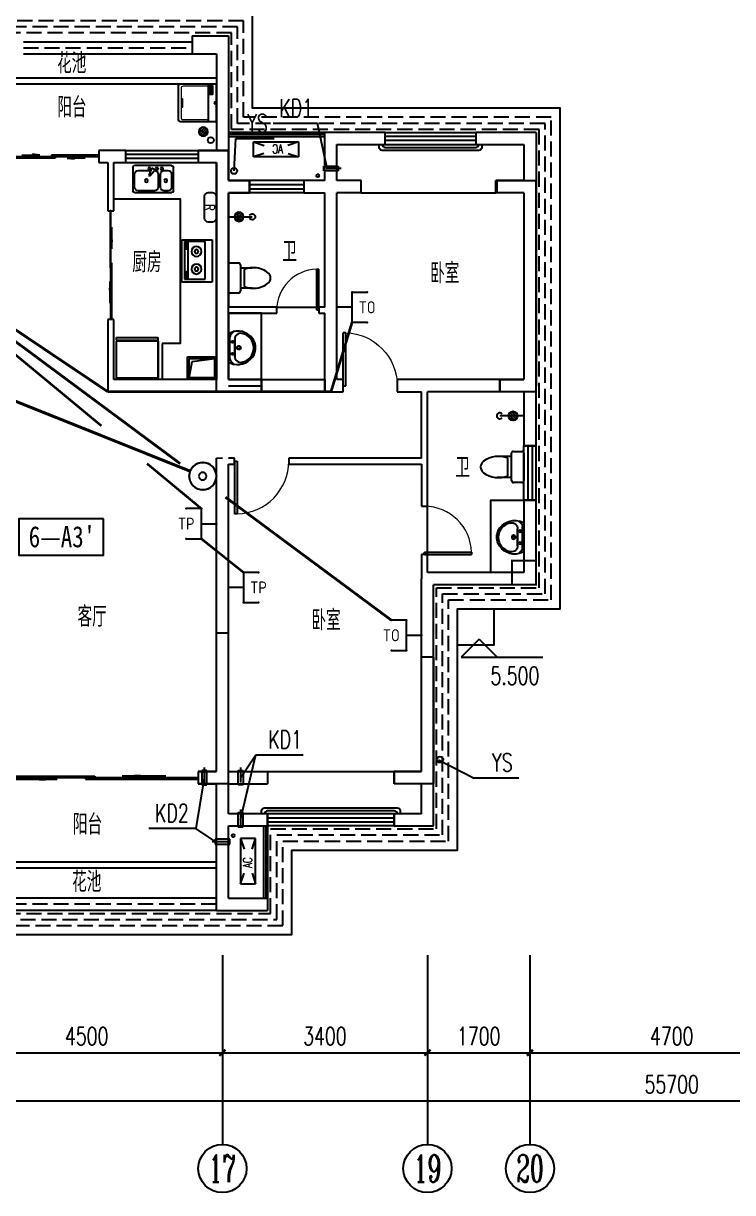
# Model space of a CAD drawing. Extents: x -993182 to -819982, y 169304 to 600104.
# Drawn here: x -875948 to -864189, y 327854 to 347242 of the extents above; entities that cross this region are included whole.
import ezdxf
from ezdxf.enums import TextEntityAlignment as Align

# ---------------------------------------------------------------- set-up
doc = ezdxf.new("R2010")
doc.units = 0
doc.header["$LTSCALE"] = 1000
doc.header["$MEASUREMENT"] = 0
doc.linetypes.add('DASH', pattern=[0.35, 0.25, -0.1])
for name, color, linetype in [('AXIS', 3, 'Continuous'), ('AXIS_TEXT', 7, 'Continuous'), ('DIM_ELEV', 3, 'Continuous'), ('DIM_LEAD', 3, 'Continuous'), ('EQUIP-安防', 3, 'Continuous'), ('EQUIP-通讯', 3, 'Continuous'), ('kan', 146, 'Continuous'), ('KTIAO', 124, 'Continuous'), ('PUB_TEXT', 7, 'Continuous'), ('VPIPE-污水', 2, 'Continuous'), ('WALL', 4, 'Continuous'), ('WINDOW', 2, 'Continuous'), ('WIRE-信号', 4, 'TG_S'), ('WIRE-网络', 6, 'TG_TD'), ('WIRE-通讯', 4, 'TG_TP'), ('冷凝水管', 6, 'Continuous'), ('家具', 187, 'Continuous'), ('屋面', 139, 'Continuous'), ('平面看线', 144, 'Continuous'), ('文字2', 7, 'Continuous'), ('栏杆', 169, 'Continuous'), ('空调、空调洞', 66, 'Continuous'), ('面层', 215, 'Continuous')]:
    doc.layers.add(name, color=color, linetype=linetype)
doc.layers.add('RENDERING', color=125, linetype='Continuous', lineweight=13)
doc.layers.add('洁、厨具', color=8, linetype='Continuous', lineweight=9)
doc.styles.add('-宋体', font='', dxfattribs={"width": 0.8})
doc.styles.add('_ROMANC', font='romanc__.ttf', dxfattribs={"width": 0.700005})
doc.styles.add('_SIMPLEX', font='SIMPLEX.shx', dxfattribs={"width": 0.75})
doc.styles.add('_TCH_AXIS', font='COMPLEX', dxfattribs={"bigfont": 'GBCBIG'})
doc.styles.add('_TCH_DIM', font='SIMPLEX', dxfattribs={"bigfont": 'GBCBIG'})
doc.styles.add('_TCH_DIM_T3', font='SIMPLEX', dxfattribs={"width": 0.705882, "bigfont": 'GBCBIG'})
doc.styles.add('_TEL_ATTDEF', font='GBENOR', dxfattribs={"width": 0.8, "height": 3, "bigfont": 'GBCBIG'})
doc.styles.add('_TEL_DIM', font='ICED', dxfattribs={"width": 0.8, "height": 3.5, "bigfont": 'BZHZ'})
doc.styles.add('COMPLEX', font='COMPLEX')
doc.styles.add('DIM_FONT', font='simplex_.ttf', dxfattribs={"width": 0.7, "bigfont": 'GBCBIG'})
doc.styles.get("Standard").update_dxf_attribs({"font": 'gbenor.shx', "bigfont": 'gbcbig.shx'})
doc.styles.add('TG_LINETYPE', font='ICED', dxfattribs={"width": 0.8, "height": 2, "bigfont": 'BZHZ'})
doc.styles.get('-宋体').set_extended_font_data('SimSun')
doc.linetypes.add('TG_S', pattern='A,1,-0.3,["S",TG_LINETYPE,S=0.1,R=0,X=-0.23,Y=-0.1],0', length=1.3)
doc.linetypes.add('TG_TD', pattern='A,1,-0.45,["TD",TG_LINETYPE,S=0.1,R=0,X=-0.38,Y=-0.1],0', length=1.45)
doc.linetypes.add('TG_TD+TV', pattern='A,1,-0.9,["TD+TV",TG_LINETYPE,S=0.1,R=0,X=-0.82,Y=-0.1],0', length=1.9)
doc.linetypes.add('TG_TP', pattern='A,1,-0.45,["TP",TG_LINETYPE,S=0.1,R=0,X=-0.38,Y=-0.1],0', length=1.45)
doc.linetypes.add('TG_WS', pattern='A,1,-0.45,["WS",TG_LINETYPE,S=0.1,R=0,X=-0.38,Y=-0.1],0', length=1.45)
doc.dimstyles.new('_TCH_ARCH&&100', dxfattribs={"dimtxt": 297.5, "dimasz": 100, "dimexe": 250, "dimexo": 300, "dimgap": 126.25, "dimtad": 1, "dimdec": 0, "dimzin": 0, "dimdsep": 46, "dimtxsty": '_TCH_DIM_T3', "dimblk": 'ARCHTICK', "dimcen": 0.09, "dimclrt": 7, "dimazin": 2, "dimtfac": 1, "dimtdec": 0, "dimtix": 1, "dimtmove": 2, "dimatfit": 3, "dimfxl": 0, "dimtolj": 1, "dimtzin": 0, "dimarcsym": 0})

# ---------------------------------------------------------------- blocks, each defined once
blk = doc.blocks.new('ASDGFSDFGGDF')
at = {"layer": '家具'}
for p, q in [((695, -609), (695, 0)), ((695, -609), (695, 0)), ((0, -670), (0, -629)), ((0, -629), (28, -629)), ((0, -670), (695, -670)), ((28, -629), (28, -609)), ((695, -609), (666, -609)), ((666, -609), (666, -629)), ((666, -629), (695, -629)), ((695, -629), (695, -670))]:
    blk.add_line(p, q, dxfattribs=at)
for points in [[(0, -609), (0, 0), (695, 0), (695, -609)], [(666, -609), (28, -609), (28, -629), (666, -629)]]:
    blk.add_lwpolyline(points, close=True, dxfattribs=at)
blk = doc.blocks.new('sdfdsfgf')
at = {"layer": '家具'}
for points in [[(1414289, 21341), (1413809, 21341), (1413809, 20961), (1414289, 20961), (1414289, 21341)], [(1414259, 20991), (1414211, 21259), (1413839, 21311)]]:
    blk.add_lwpolyline(points, dxfattribs=at)
blk.add_lwpolyline([(1414259, 21311), (1413839, 21311), (1413839, 20991), (1414259, 20991)], close=True, dxfattribs=at)
blk = doc.blocks.new('A$C685A49D5')
at = {"layer": '家具'}
for p, q in [((0, 31), (0, 419)), ((31, 450), (644, 450)), ((340, 402), (325, 393)), ((369, 391), (408, 287)), ((675, 419), (675, 31)), ((31, 307), (31, 92)), ((153, 368), (92, 368)), ((215, 92), (215, 307)), ((256, 307), (256, 92)), ((390, 277), (320, 363)), ((583, 368), (377, 368)), ((408, 287), (390, 277)), ((644, 92), (644, 307)), ((644, 0), (31, 0)), ((92, 31), (153, 31)), ((317, 31), (583, 31))]:
    blk.add_line(p, q, dxfattribs=at)
for centre, radius in [((194, 399), 20.5), ((276, 399), 20.5), ((399, 399), 20.5), ((128, 199), 25.6), ((450, 199), 25.6)]:
    blk.add_circle(centre, radius, dxfattribs=at)
for centre, radius, start, end in [((31, 419), 30.7, 90, 180), ((335, 376), 20.5, 120, 219.4623), ((350, 384), 20.5, 20.5377, 120), ((644, 419), 30.7, 0, 90), ((92, 307), 61.4, 90, 180), ((153, 307), 61.4, 0, 90), ((317, 307), 61.4, 90, 180), ((583, 307), 61.4, 0, 90), ((31, 31), 30.7, 180, 270), ((92, 92), 61.4, 180, 270), ((153, 92), 61.4, 270, 0), ((317, 92), 61.4, 180, 270), ((583, 92), 61.4, 270, 0), ((644, 31), 30.7, 270, 0)]:
    blk.add_arc(centre, radius, start, end, dxfattribs=at)
at = {"layer": '家具', "style": 'DIM_FONT', "width": 0.8, "flags": 9}
for tag in ['YSIZE', 'XSIZE']:
    blk.add_attdef(tag, (338, 450), '', height=0.5, rotation=270, dxfattribs=at)
blk = doc.blocks.new('$plan$00001601')
at = {"layer": '家具'}
for p, q in [((-350, 16), (350, 16)), ((-350, -484), (-350, 16)), ((350, 16), (350, -484)), ((-323, -98), (-323, -440)), ((299, -98), (-323, -98)), ((299, -440), (299, -98)), ((-323, -384), (299, -384)), ((350, -484), (-350, -484)), ((-323, -440), (299, -440)), ((-291, -407), (-291, -418)), ((-216, -416), (-280, -416)), ((-280, -416), (-280, -433)), ((-280, -433), (-216, -433)), ((-216, -433), (-216, -416)), ((-199, -408), (-199, -418)), ((182, -407), (182, -418)), ((193, -416), (193, -433)), ((257, -416), (193, -416)), ((193, -433), (257, -433)), ((257, -433), (257, -416)), ((274, -408), (274, -418))]:
    blk.add_line(p, q, dxfattribs=at)
for points in [[(-199, -408, 0.259034), (-201, -404, 0.076276), (-213, -399, 0.036515), (-226, -397, 0.026615), (-245, -396, 0.026615), (-264, -397, 0.036515), (-277, -399, 0.076276), (-289, -404, 0.259034), (-291, -408, 0.078462), (-291, -409, 0.056762)], [(-199, -418, 0.259034), (-201, -415, 0.076276), (-213, -410, 0.036515), (-226, -407, 0.026615), (-245, -406, 0.026615), (-264, -407, 0.036515), (-277, -410, 0.076276), (-289, -415, 0.259034), (-291, -418, 0.259034), (-289, -422, 0.056762), (-280, -426, 0.036515)], [(-216, -427, 0.008736), (-213, -427, 0.076276), (-201, -422, 0.259034), (-199, -418, 0.259034)], [(274, -408, 0.259034), (272, -404, 0.076276), (260, -399, 0.036515), (247, -397, 0.026615), (228, -396, 0.026615), (209, -397, 0.036515), (196, -399, 0.076276), (184, -404, 0.259034), (182, -408, 0.078462), (182, -409, 0.056762)], [(274, -418, 0.259034), (272, -415, 0.076276), (260, -410, 0.036515), (247, -407, 0.026615), (228, -406, 0.026615), (209, -407, 0.036515), (196, -410, 0.076276), (184, -415, 0.259034), (182, -418, 0.259034), (184, -422, 0.056762), (193, -426, 0.036515)], [(257, -427, 0.008736), (260, -427, 0.076276), (272, -422, 0.259034), (274, -418, 0.259034)]]:
    blk.add_lwpolyline(points, format="xyb", dxfattribs=at)
for centre, radius, start, end in [((-158, -243), 82.5, 0.964, 0), ((134, -243), 82.5, 180, 179.036), ((-158, -243), 31.6, 0.6532, 0), ((134, -243), 31.6, 180, 179.3468)]:
    blk.add_arc(centre, radius, start, end, dxfattribs=at)
blk = doc.blocks.new('A$C3451006C')
blk.add_lwpolyline([(-50, 330), (-50, -30, 0.414214), (10, -90), (90, -90, 0.414214), (150, -30), (150, 330, 0.414214), (90, 390), (10, 390, 0.414214)], format="xyb", close=True)
at = {"style": '_SIMPLEX', "width": 0.8}
blk.add_text('R', height=150, rotation=270, dxfattribs=at).set_placement((-32, 144), align=Align.CENTER)
blk = doc.blocks.new('$plan$00001623')
at = {"layer": '家具', "linetype": 'Continuous'}
blk.add_line((-341, -145), (342, -145), dxfattribs=at)
at = {"layer": '家具'}
blk.add_lwpolyline([(295, -706), (-295, -706, -0.414214), (-345, -656), (-345, 0), (345, 0), (345, -656, -0.414214)], format="xyb", close=True, dxfattribs=at)
at = {"layer": '家具', "lineweight": 13}
blk.add_lwpolyline([(307, -145), (307, -611, -0.414214), (267, -651), (-267, -651, -0.414214), (-307, -611), (-307, -145)], format="xyb", dxfattribs=at)
at = {"layer": '家具'}
for points in [[(323, -72), (152, -72), (152, -120), (323, -120)], [(163, -86), (177, -86), (177, -99), (163, -99)], [(189, -86), (202, -86), (202, -99), (189, -99)], [(213, -86), (227, -86), (227, -99), (213, -99)], [(239, -86), (253, -86), (253, -99), (239, -99)], [(281, -110), (309, -110), (309, -80), (281, -80)]]:
    blk.add_lwpolyline(points, close=True, dxfattribs=at)
blk.add_lwpolyline([(-71, -651), (-71, -623), (0, -623), (71, -623), (71, -651)], dxfattribs=at)
blk.add_circle((0, -25), 16, dxfattribs=at)
blk = doc.blocks.new('90304092557924')
at = {"layer": 'KTIAO'}
for p, q in [((-375, 125), (-198, 66)), ((-375, 125), (-375, -125)), ((375, 125), (-375, 125)), ((375, 125), (198, 66)), ((375, -125), (375, 125)), ((-203, -68), (-375, -125)), ((-375, -125), (375, -125)), ((200, -67), (375, -125))]:
    blk.add_line(p, q, dxfattribs=at)
at = {"layer": 'KTIAO', "style": '_ROMANC', "width": 0.7}
blk.add_text('AC', height=148.6, dxfattribs=at).set_placement((-113, -66))
at = {"layer": 'KTIAO', "style": 'DIM_FONT', "oblique": 0, "width": 0.6, "flags": 9}
for tag in ['XSIZE', 'YSIZE']:
    blk.add_attdef(tag, (-375, -125), '', height=0.5, dxfattribs=at)
blk = doc.blocks.new('M_E6')
for p, q in [((-240, 0), (-270, -79)), ((240, 0), (-240, 0)), ((-237, 0), (239, 0)), ((240, 0), (270, -79)), ((-213, -36), (-271, -91)), ((-179, -23), (181, -23)), ((141, -105), (-141, -105)), ((-141, -105), (141, -105)), ((217, -37), (274, -95))]:
    blk.add_line(p, q)
for centre, radius in [((-99, -65), 16.3), ((2, -172), 31.6), ((2, -172), 23), ((101, -65), 16.3)]:
    blk.add_circle(centre, radius)
for centre, radius, start, end in [((28, -152), 307, 166.1751, 244.7296), ((-141, -205), 100, 90, 190.5602), ((-179, -73), 50, 90, 133.181), ((-28, -152), 307, 297.0639, 13.8249), ((141, -205), 100, 349.4398, 90), ((181, -73), 50, 44.5607, 90), ((0, -179), 243, 190.5602, 349.4398), ((0, -201), 250, 245.8071, 296.4628), ((28, -152), 307, 266.589, 266.5936)]:
    blk.add_arc(centre, radius, start, end)
at = {"width": 0.8, "flags": 9}
for tag in ['XSIZE', 'YSIZE']:
    blk.add_attdef(tag, (0, 0), '', height=0.5, dxfattribs=at)
blk = doc.blocks.new('1')
for p, q in [((-550, -239), (-550, 201)), ((-520, 231), (-380, 231)), ((-350, 201), (-350, 151)), ((-350, 151), (-350, -189)), ((-350, 151), (-154, 151)), ((-289, 121), (-289, -159)), ((-154, -189), (-350, -189)), ((-350, -189), (-350, -239)), ((-380, -269), (-520, -269))]:
    blk.add_line(p, q)
for centre, radius, start, end in [((-520, 201), 30, 90, 180), ((-380, 201), 30, 360, 90), ((-137, -247), 398, 92.544, 112.5495), ((-137, -247), 398, 53.3619, 92.544), ((40, -19), 110, 303.4509, 56.5491), ((-137, 208), 398, 247.4505, 267.456), ((-137, 208), 398, 267.456, 306.6381), ((-520, -239), 30, 180, 270), ((-380, -239), 30, 270, 360)]:
    blk.add_arc(centre, radius, start, end)
blk = doc.blocks.new('A$C6A1B0631')
at = {"layer": '家具'}
for p, q in [((0, 527), (0, 667)), ((30, 697), (470, 697)), ((500, 667), (500, 527)), ((470, 497), (30, 497)), ((80, 497), (80, 267)), ((390, 437), (110, 437)), ((420, 497), (420, 267))]:
    blk.add_line(p, q, dxfattribs=at)
for centre, radius, start, end in [((30, 667), 30, 90, 180), ((470, 667), 30, 0, 90), ((30, 527), 30, 180, 270), ((477, 284), 398, 157.4505, 216.6381), ((23, 284), 398, 323.3619, 22.5495), ((470, 527), 30, 270, 0), ((250, 108), 110, 213.4509, 326.5491)]:
    blk.add_arc(centre, radius, start, end, dxfattribs=at)
blk = doc.blocks.new('$lvtry$00000168')
at = {"color": 0}
blk.add_line((0, 0), (0, -395), dxfattribs=at)
blk.add_arc((0, -395), 50, 121.0332, 58.9668, dxfattribs=at)
for p in [(0, 0), (0, -223)]:
    blk.add_point(p, dxfattribs=at)
blk = doc.blocks.new('$lvtry$00000171')
for p, q in [((-74, 11), (-11, 74)), ((-70, -27), (27, 70)), ((-53, -53), (53, 53)), ((-27, -70), (70, 27)), ((11, -74), (74, -11))]:
    blk.add_line(p, q)
blk.add_circle((0, 0), 75)
blk.add_point((0, 0))
blk = doc.blocks.new('A$C6BE329BC')
at = {"layer": '家具'}
blk.add_blockref('$lvtry$00000168', (75, 445), dxfattribs=at)
at = {"layer": '家具', "rotation": 180}
blk.add_blockref('$lvtry$00000171', (75, 271), dxfattribs=at)
blk = doc.blocks.new('TRHH')
at = {"color": 6}
for centre in [(-249202, -461390), (-233616, -461390), (-252617, -471151), (-230201, -471151), (-244307, -473179), (-238511, -473179)]:
    blk.add_circle(centre, 50, dxfattribs=at)
blk = doc.blocks.new('q3')
at = {"color": 3, "const_width": 35}
for points in [[(-503336, -443288), (-502836, -443288)], [(-503336, -443488), (-503336, -443288)], [(-502836, -443788), (-502836, -443288)], [(-503336, -443488), (-503036, -443488)], [(-503036, -443988), (-503036, -443488)], [(-502836, -443788), (-502486, -443788)], [(-502486, -443788), (-502486, -443988)], [(-498386, -443788), (-497736, -443788)], [(-498386, -443988), (-498386, -443788)], [(-497736, -447288), (-497736, -443788)], [(-503036, -447288), (-503036, -443988)], [(-502836, -447088), (-502836, -443988)], [(-502836, -443988), (-502486, -443988)], [(-498386, -443988), (-497936, -443988)], [(-497936, -447088), (-497936, -443988)], [(-502836, -447088), (-502286, -447088)], [(-502286, -447088), (-502286, -447288)], [(-498336, -447088), (-497936, -447088)], [(-498336, -447288), (-498336, -447088)], [(-503036, -447288), (-502286, -447288)], [(-498336, -447288), (-497736, -447288)], [(-503036, -453588), (-503036, -451288)], [(-503036, -451288), (-502836, -451288)], [(-502836, -453788), (-502836, -451288)], [(-499636, -453588), (-499636, -451688)], [(-499636, -451688), (-499436, -451688)], [(-499436, -453788), (-499436, -451688)], [(-503336, -453588), (-503036, -453588)], [(-503336, -453788), (-503336, -453588)], [(-500086, -453588), (-499636, -453588)], [(-500086, -453788), (-500086, -453588)], [(-503336, -453788), (-502836, -453788)], [(-500086, -453788), (-499436, -453788)]]:
    blk.add_lwpolyline(points, dxfattribs=at)
blk.add_lwpolyline([(-497736, -450488), (-497736, -450088), (-498136, -450088), (-498136, -450488)], close=True, dxfattribs=at)
blk = doc.blocks.new('A$C06D6341B')
at = {"layer": '空调、空调洞', "linetype": 'DASH'}
for p, q in [((80, 290), (0, 290)), ((0, 290), (0, 50)), ((40, 0), (40, 340)), ((80, 50), (80, 290)), ((0, 50), (80, 50))]:
    blk.add_line(p, q, dxfattribs=at)
blk = doc.blocks.new('kt')
at = {"layer": 'DIM_LEAD'}
for p, q in [((-423467, -787455), (-424204, -787455)), ((-423307, -788204), (-423467, -787455)), ((-423307, -788204), (-423467, -787455)), ((-423307, -788204), (-423467, -787455)), ((-423307, -788204), (-423467, -787455)), ((-423307, -788204), (-423467, -787455)), ((-424744, -799004), (-424488, -797925)), ((-424744, -799004), (-424488, -797925)), ((-424744, -799004), (-424488, -797925)), ((-424744, -799004), (-424488, -797925)), ((-424744, -799004), (-424488, -797925)), ((-424742, -798304), (-424488, -797925)), ((-424488, -797925), (-423707, -797925)), ((-425344, -798304), (-425483, -799145)), ((-425344, -798304), (-425483, -799145)), ((-425344, -798304), (-425483, -799145)), ((-425344, -798304), (-425483, -799145)), ((-425344, -798304), (-425483, -799145)), ((-425483, -799145), (-426264, -799145)), ((-425162, -799364), (-425483, -799145))]:
    blk.add_line(p, q, dxfattribs=at)
at = {"layer": 'VPIPE-污水'}
blk.add_circle((-425236, -787733, -76424), 50, dxfattribs=at)
at = {"layer": '冷凝水管'}
for centre in [(-423460, -788323, -76424), (-424866, -799264, -76424)]:
    blk.add_circle(centre, 25, dxfattribs=at)
at = {"layer": '家具', "yscale": -1, "rotation": 89.9999999999961}
blk.add_blockref('$lvtry$00000171', (-425360, -787592, -76424), dxfattribs=at)
at = {"layer": '空调、空调洞', "xscale": -1}
for p, rotation in [((-423074, -788164, -76424), 90), ((-424782, -798134, -76424), 180), ((-424784, -798834, -76424), 180)]:
    blk.add_blockref('A$C06D6341B', p, dxfattribs=dict(at, rotation=rotation))
at = {"layer": '空调、空调洞'}
for p, rotation in [((-425304, -798134, -76424), 180), ((-425212, -799324, -76424), 270)]:
    blk.add_blockref('A$C06D6341B', p, dxfattribs=dict(at, rotation=rotation))
at = {"layer": 'DIM_LEAD', "color": 7, "style": '_TCH_DIM', "width": 0.705882}
for s, p in [('KD1', (-424099, -787350)), ('KD1', (-424282, -797820)), ('KD2', (-426159, -799040))]:
    blk.add_text(s, height=297.5, dxfattribs=at).set_placement(p)
blk = doc.blocks.new('trh')
at = {"layer": 'DIM_LEAD'}
for p, q in [((-233616, -461390), (-233585, -460851)), ((-233585, -460851), (-232953, -460851)), ((-230225, -471153), (-229648, -471451)), ((-229648, -471451), (-228893, -471451))]:
    blk.add_line(p, q, dxfattribs=at)
at = {"layer": 'DIM_LEAD', "color": 7, "style": '_TCH_DIM', "width": 0.705882}
for p in [(-233398, -460746), (-229338, -471346)]:
    blk.add_text('YS', height=297.5, dxfattribs=at).set_placement(p)
blk = doc.blocks.new('$DorLib2D$00000131')
at = {"color": 0, "linetype": 'Continuous'}
for p, q in [((0.15, 0.125), (0.2319, 0.1973)), ((0.2319, 0.1973), (0.2319, 0.125)), ((-0.5, 0.125), (-0.5, 0)), ((0.0192, 0.125), (-0.5, 0.125)), ((0.0192, 0), (0.0192, 0.125)), ((0.35, 0.125), (0.15, 0.125)), ((-0.5, 0), (0.0192, 0)), ((-0.024, 0), (0.5, 0)), ((-0.024, -0.125), (-0.024, 0)), ((0.5, 0), (0.5, -0.125)), ((-0.35, -0.125), (-0.15, -0.125)), ((-0.2319, -0.1973), (-0.2319, -0.125)), ((-0.15, -0.125), (-0.2319, -0.1973)), ((0.5, -0.125), (-0.024, -0.125))]:
    blk.add_line(p, q, dxfattribs=at)
blk = doc.blocks.new('$DorLib2D$00000001')
for p, q in [((0.45, 0.975), (0.5, 0.975)), ((0.45, 0), (0.45, 0.975)), ((0.5, 0), (0.5, 0.975)), ((0.5, 0), (0.45, 0))]:
    blk.add_line(p, q)
at = {"lineweight": 13}
blk.add_arc((0.475, 0), 0.975, 91.4693, 180, dxfattribs=at)
blk = doc.blocks.new('$WINLIB2D$00000001')
at = {"color": 0}
for points in [[(-0.5, 0.5), (-0.5, -0.5)], [(-0.5, 0.5), (0.5, 0.5)], [(0.5, -0.5), (0.5, 0.5)], [(0.5, 0.1667), (-0.5, 0.1667)], [(0.5, -0.1667), (-0.5, -0.1667)], [(-0.5, -0.5), (0.5, -0.5)]]:
    blk.add_lwpolyline(points, dxfattribs=at)
blk = doc.blocks.new('_AXISO')
blk.add_circle((0, 0), 0.5)
at = {"layer": 'AXIS_TEXT', "style": 'COMPLEX', "width": 1.041667}
blk.add_attdef('A', text='', height=0.56, dxfattribs=at).set_placement((-0.25, -0.28), (0.25, -0.28), align=Align.FIT)
blk = doc.blocks.new('_ArchTick')
at = {"color": 0, "linetype": 'ByBlock', "const_width": 0.4}
blk.add_lwpolyline([(-0.5, -0.5), (0.5, 0.5)], dxfattribs=at)
blk = doc.blocks.new('*D408')
at = {"layer": 'AXIS', "color": 0, "lineweight": -2}
for p, q in [((-254209, -412527), (-254209, -415195)), ((-198509, -412527), (-198509, -415195)), ((-254209, -414945), (-198509, -414945))]:
    blk.add_line(p, q, dxfattribs=at)
at = {"layer": 'Defpoints', "color": 0}
for p in [(-254209, -412227), (-198509, -412227), (-198509, -414945)]:
    blk.add_point(p, dxfattribs=at)
at = {"layer": 'AXIS', "color": 0, "lineweight": -2, "xscale": 100, "yscale": 100, "zscale": 100, "rotation": 180}
blk.add_blockref('_ArchTick', (-254209, -414945), dxfattribs=at)
at = {"layer": 'AXIS', "color": 0, "lineweight": -2, "xscale": 100, "yscale": 100, "zscale": 100}
blk.add_blockref('_ArchTick', (-198509, -414945), dxfattribs=at)
at = {"layer": 'AXIS', "color": 7, "insert": (-226359, -414670), "char_height": 297.5, "attachment_point": 5, "style": '_TCH_DIM_T3'}
blk.add_mtext('\\A1;55700', dxfattribs=at)
blk = doc.blocks.new('*D415')
at = {"layer": 'AXIS', "color": 0, "lineweight": -2}
for p, q in [((-238309, -412527), (-238309, -414395)), ((-233809, -412527), (-233809, -414395)), ((-238309, -414145), (-233809, -414145))]:
    blk.add_line(p, q, dxfattribs=at)
at = {"layer": 'Defpoints', "color": 0}
for p in [(-238309, -412227), (-233809, -412227), (-233809, -414145)]:
    blk.add_point(p, dxfattribs=at)
at = {"layer": 'AXIS', "color": 0, "lineweight": -2, "xscale": 100, "yscale": 100, "zscale": 100, "rotation": 180}
blk.add_blockref('_ArchTick', (-238309, -414145), dxfattribs=at)
at = {"layer": 'AXIS', "color": 0, "lineweight": -2, "xscale": 100, "yscale": 100, "zscale": 100}
blk.add_blockref('_ArchTick', (-233809, -414145), dxfattribs=at)
at = {"layer": 'AXIS', "color": 7, "insert": (-236059, -413870), "char_height": 297.5, "attachment_point": 5, "style": '_TCH_DIM_T3'}
blk.add_mtext('\\A1;4500', dxfattribs=at)
blk = doc.blocks.new('*D416')
at = {"layer": 'AXIS', "color": 0, "lineweight": -2}
for p, q in [((-233809, -412527), (-233809, -414395)), ((-230409, -412527), (-230409, -414395)), ((-233809, -414145), (-230409, -414145))]:
    blk.add_line(p, q, dxfattribs=at)
at = {"layer": 'Defpoints', "color": 0}
for p in [(-233809, -412227), (-230409, -412227), (-230409, -414145)]:
    blk.add_point(p, dxfattribs=at)
at = {"layer": 'AXIS', "color": 0, "lineweight": -2, "xscale": 100, "yscale": 100, "zscale": 100, "rotation": 180}
blk.add_blockref('_ArchTick', (-233809, -414145), dxfattribs=at)
at = {"layer": 'AXIS', "color": 0, "lineweight": -2, "xscale": 100, "yscale": 100, "zscale": 100}
blk.add_blockref('_ArchTick', (-230409, -414145), dxfattribs=at)
at = {"layer": 'AXIS', "color": 7, "insert": (-232109, -413870), "char_height": 297.5, "attachment_point": 5, "style": '_TCH_DIM_T3'}
blk.add_mtext('\\A1;3400', dxfattribs=at)
blk = doc.blocks.new('*D417')
at = {"layer": 'AXIS', "color": 0, "lineweight": -2}
for p, q in [((-230409, -412527), (-230409, -414395)), ((-228709, -412527), (-228709, -414395)), ((-230409, -414145), (-228709, -414145))]:
    blk.add_line(p, q, dxfattribs=at)
at = {"layer": 'Defpoints', "color": 0}
for p in [(-230409, -412227), (-228709, -412227), (-228709, -414145)]:
    blk.add_point(p, dxfattribs=at)
at = {"layer": 'AXIS', "color": 0, "lineweight": -2, "xscale": 100, "yscale": 100, "zscale": 100, "rotation": 180}
blk.add_blockref('_ArchTick', (-230409, -414145), dxfattribs=at)
at = {"layer": 'AXIS', "color": 0, "lineweight": -2, "xscale": 100, "yscale": 100, "zscale": 100}
blk.add_blockref('_ArchTick', (-228709, -414145), dxfattribs=at)
at = {"layer": 'AXIS', "color": 7, "insert": (-229559, -413870), "char_height": 297.5, "attachment_point": 5, "style": '_TCH_DIM_T3'}
blk.add_mtext('\\A1;1700', dxfattribs=at)
blk = doc.blocks.new('*D418')
at = {"layer": 'AXIS', "color": 0, "lineweight": -2}
for p, q in [((-228709, -412527), (-228709, -414395)), ((-224009, -412527), (-224009, -414395)), ((-228709, -414145), (-224009, -414145))]:
    blk.add_line(p, q, dxfattribs=at)
at = {"layer": 'Defpoints', "color": 0}
for p in [(-228709, -412227), (-224009, -412227), (-224009, -414145)]:
    blk.add_point(p, dxfattribs=at)
at = {"layer": 'AXIS', "color": 0, "lineweight": -2, "xscale": 100, "yscale": 100, "zscale": 100, "rotation": 180}
blk.add_blockref('_ArchTick', (-228709, -414145), dxfattribs=at)
at = {"layer": 'AXIS', "color": 0, "lineweight": -2, "xscale": 100, "yscale": 100, "zscale": 100}
blk.add_blockref('_ArchTick', (-224009, -414145), dxfattribs=at)
at = {"layer": 'AXIS', "color": 7, "insert": (-226359, -413870), "char_height": 297.5, "attachment_point": 5, "style": '_TCH_DIM_T3'}
blk.add_mtext('\\A1;4700', dxfattribs=at)
blk = doc.blocks.new('$equip$00001847')
for p, q in [((-0.5, 0.499), (-0.5, 0.999)), ((0.5, 0.999), (0.5, 0.499)), ((0.5, 0.499), (-0.5, 0.499)), ((0, 0.5), (0, 0))]:
    blk.add_line(p, q)
for p in [(-0.5, 0.999), (0.5, 0.999), (-0.5, 0.499), (0.5, 0.499), (0, 0)]:
    blk.add_point(p)
at = {"color": 7, "style": '_TEL_DIM'}
blk.add_attdef('$TEXT$', text='', height=0.4, dxfattribs=at).set_placement((0, 0.999), align=Align.MIDDLE_CENTER)
at = {"color": 7, "style": '_TEL_DIM', "flags": 1}
blk.add_attdef('A', text='', height=0.00002, dxfattribs=at).set_placement((0, 0), align=Align.MIDDLE_CENTER)
blk = doc.blocks.new('$equip$00002479')
at = {"const_width": 0.04}
blk.add_lwpolyline([(-0.3, 0, 1), (0.3, 0, 1), (-0.3, 0, 0.942883)], format="xyb", dxfattribs=at)
for radius in [0.3, 0.0841]:
    blk.add_circle((0, 0), radius)
for p in [(0, 0.3), (-0.3, 0), (0.3, 0), (0, -0.3)]:
    blk.add_point(p)
at = {"color": 7, "style": '_TEL_DIM', "flags": 1}
blk.add_attdef('A', text='', height=0.00002, dxfattribs=at).set_placement((0, 0), align=Align.MIDDLE_CENTER)
blk = doc.blocks.new('5#、7#楼参照')
at = {"layer": 'AXIS'}
for p, q in [((-233808.8, -414222.9), (-233808.8, -415665)), ((-230408.8, -414222.9), (-230408.8, -415665)), ((-228708.8, -414222.9), (-228708.8, -415665))]:
    blk.add_line(p, q, dxfattribs=at)
at = {"layer": 'DIM_ELEV'}
for p, q in [((-229552, -407287.6), (-229852, -407587.6)), ((-229552, -407287.6), (-229252, -407587.6)), ((-229852, -407587.6), (-228494, -407587.6))]:
    blk.add_line(p, q, dxfattribs=at)
at = {"layer": 'kan'}
for p, q in [((-237108.8, -397384.6), (-234308.8, -397384.6)), ((-237108.8, -397584.6), (-234308.8, -397584.6)), ((-233058.8, -410384.6), (-233058.8, -411584.6))]:
    blk.add_line(p, q, dxfattribs=at)
at = {"layer": 'kan', "linetype": 'DASH'}
blk.add_line((-237108.8, -397484.6), (-234308.8, -397484.6), dxfattribs=at)
at = {"layer": 'kan', "color": 124}
for p, q in [((-233908.8, -397984.6), (-237508.8, -397984.6)), ((-233908.8, -398084.6), (-237508.8, -398084.6))]:
    blk.add_line(p, q, dxfattribs=at)
at = {"layer": 'kan'}
for points in [[(-232108.8, -398884.6), (-233708.8, -398884.6)], [(-233908.8, -411584.6), (-238208.8, -411584.6)], [(-233908.8, -411784.6), (-238208.8, -411784.6)]]:
    blk.add_lwpolyline(points, dxfattribs=at)
at = {"layer": 'kan', "color": 124, "elevation": 0}
for points in [[(-233908.8, -410984.6), (-238208.8, -410984.6), (-238208.8, -410984.6)], [(-233908.8, -411084.6), (-238208.8, -411084.6)]]:
    blk.add_lwpolyline(points, dxfattribs=at)
at = {"layer": 'kan', "linetype": 'DASH'}
blk.add_lwpolyline([(-233908.8, -411684.6), (-238208.8, -411684.6)], dxfattribs=at)
at = {"layer": 'WALL'}
for p, q in [((-234308.8, -397284.6), (-233708.8, -397284.6)), ((-234308.8, -397284.6), (-234308.8, -397584.6)), ((-233708.8, -397284.6), (-233708.8, -399284.6)), ((-234308.8, -397584.6), (-233908.8, -397584.6)), ((-233908.8, -397584.6), (-233908.8, -399184.6)), ((-231108.8, -398884.6), (-232108.8, -398884.6)), ((-232108.8, -399684.6), (-232108.8, -398884.6)), ((-231108.8, -399084.6), (-231108.8, -398884.6)), ((-228608.8, -398884.6), (-229608.8, -398884.6)), ((-229608.8, -398884.6), (-229608.8, -399084.6)), ((-228608.8, -398884.6), (-228608.8, -399784.6)), ((-235608.8, -399184.6), (-235858.8, -399184.6)), ((-235858.8, -399184.6), (-235858.8, -399384.6)), ((-235408.8, -399184.6), (-235608.8, -399184.6)), ((-235408.8, -399384.6), (-235408.8, -399184.6)), ((-233908.8, -399184.6), (-234208.8, -399184.6)), ((-234208.8, -399184.6), (-234208.8, -399384.6)), ((-231908.8, -399084.6), (-231108.8, -399084.6)), ((-231908.8, -399684.6), (-231908.8, -399084.6)), ((-229608.8, -399084.6), (-228808.8, -399084.6)), ((-228808.8, -399084.6), (-228808.8, -399684.6)), ((-235858.8, -399384.6), (-235708.8, -399384.6)), ((-235708.8, -399384.6), (-235708.8, -400184.6)), ((-235608.8, -400184.6), (-235608.8, -399384.6)), ((-235608.8, -399384.6), (-235408.8, -399384.6)), ((-234208.8, -399384.6), (-233908.8, -399384.6)), ((-233908.8, -399384.6), (-233908.8, -399784.6)), ((-233708.8, -399284.6), (-233708.8, -399684.6)), ((-233358.8, -399684.6), (-233708.8, -399684.6)), ((-233358.8, -399884.6), (-233358.8, -399684.6)), ((-232108.8, -399684.6), (-232458.8, -399684.6)), ((-232458.8, -399684.6), (-232458.8, -399884.6)), ((-231507.8, -399684.6), (-231908.8, -399684.6)), ((-231507.8, -399884.6), (-231507.8, -399684.6)), ((-228808.8, -399684.6), (-229277.8, -399684.6)), ((-229277.8, -399884.6), (-229277.8, -399684.6)), ((-233908.8, -399784.6), (-233908.8, -401784.6)), ((-233708.8, -399884.6), (-233358.8, -399884.6)), ((-233708.8, -399884.6), (-233708.8, -401784.6)), ((-232458.8, -399884.6), (-232108.8, -399884.6)), ((-232108.8, -401784.6), (-232108.8, -399884.6)), ((-231507.8, -399884.6), (-231908.8, -399884.6)), ((-231908.8, -401784.6), (-231908.8, -399884.6)), ((-228808.8, -399884.6), (-229277.8, -399884.6)), ((-228808.8, -399884.6), (-228808.8, -402984.6)), ((-228608.8, -399784.6), (-228608.8, -403084.6)), ((-235708.8, -400184.6), (-235608.8, -400184.6)), ((-233908.8, -401784.6), (-233908.8, -402984.6)), ((-232908.8, -401784.6), (-233708.8, -401784.6)), ((-233708.8, -401884.6), (-232908.8, -401884.6)), ((-233708.8, -401884.6), (-233708.8, -402984.6)), ((-232908.8, -401884.6), (-232908.8, -401784.6)), ((-232108.8, -401784.6), (-232208.8, -401784.6)), ((-232208.8, -401784.6), (-232208.8, -401884.6)), ((-232208.8, -401884.6), (-232108.8, -401884.6)), ((-232108.8, -402984.6), (-232108.8, -401884.6)), ((-231908.8, -402984.6), (-231908.8, -401784.6)), ((-235608.8, -401984.6), (-235708.8, -401984.6)), ((-235708.8, -401984.6), (-235708.8, -403184.6)), ((-235608.8, -402984.6), (-235608.8, -401984.6)), ((-233908.8, -402984.6), (-235608.8, -402984.6)), ((-233158.8, -402984.6), (-233708.8, -402984.6)), ((-233158.8, -403184.6), (-233158.8, -402984.6)), ((-232108.8, -402984.6), (-232108.8, -403184.6)), ((-231808.8, -402984.6), (-231908.8, -402984.6)), ((-231808.8, -403184.6), (-231808.8, -402984.6)), ((-230408.8, -402984.6), (-230908.8, -402984.6)), ((-230908.8, -402984.6), (-230908.8, -403184.6)), ((-228808.8, -402984.6), (-230408.8, -402984.6)), ((-233808.8, -403184.6), (-235708.8, -403184.6)), ((-233808.8, -403184.6), (-233158.8, -403184.6)), ((-232108.8, -403184.6), (-232008.8, -403184.6)), ((-232008.8, -403184.6), (-231808.8, -403184.6)), ((-230908.8, -403184.6), (-230508.8, -403184.6)), ((-230508.8, -404284.6), (-230508.8, -403184.6)), ((-230408.8, -404384.6), (-230408.8, -403184.6)), ((-228808.8, -403184.6), (-230408.8, -403184.6)), ((-228808.8, -403184.6), (-228808.8, -404084.6)), ((-228608.8, -404084.6), (-228608.8, -403084.6)), ((-228808.8, -404084.6), (-228608.8, -404084.6)), ((-233908.8, -404284.6), (-233808.7, -404281.8)), ((-233908.8, -404384.6), (-233908.8, -404284.6)), ((-233908.8, -409484.6), (-233908.8, -404384.6)), ((-233806, -404281.9), (-233808.7, -404281.8)), ((-233608.8, -404284.6), (-233708.8, -404284.6)), ((-233708.8, -409484.6), (-233708.8, -404384.6)), ((-233708.8, -404384.6), (-233608.8, -404384.6)), ((-233608.8, -404384.6), (-233608.8, -404284.6)), ((-230508.8, -404284.6), (-232708.8, -404284.6)), ((-232708.8, -404284.6), (-232708.8, -404384.6)), ((-232708.8, -404384.6), (-230508.8, -404384.6)), ((-230508.8, -404384.6), (-230508.8, -405084.6)), ((-230408.8, -405084.6), (-230408.8, -404384.6)), ((-228608.8, -404984.6), (-228808.8, -404984.6)), ((-228808.8, -404984.6), (-228808.8, -406184.6)), ((-228608.8, -406384.6), (-228608.8, -404984.6)), ((-230508.8, -405084.6), (-230408.8, -405084.6)), ((-230408.8, -405884.6), (-230508.8, -405884.6)), ((-230508.8, -405884.6), (-230508.8, -406284.6)), ((-230408.8, -406184.6), (-230408.8, -405884.6)), ((-230508.8, -409484.6), (-230508.8, -406284.6)), ((-228808.8, -406184.6), (-230408.8, -406184.6)), ((-228608.8, -406384.6), (-230308.8, -406384.6)), ((-230308.8, -409584.6), (-230308.8, -406384.6)), ((-233908.8, -409484.6), (-234208.8, -409484.6)), ((-234208.8, -409484.6), (-234208.8, -409684.6)), ((-233708.8, -409484.6), (-233058.8, -409484.6)), ((-233058.8, -409484.6), (-233058.8, -409684.6)), ((-230508.8, -409484.6), (-230958.8, -409484.6)), ((-230958.8, -409684.6), (-230958.8, -409484.6)), ((-230308.8, -410384.6), (-230308.8, -409584.6)), ((-234208.8, -409684.6), (-233908.8, -409684.6)), ((-233908.8, -410284.6), (-233908.8, -409684.6)), ((-233708.8, -410184.6), (-233708.8, -409684.6)), ((-233708.8, -409684.6), (-233058.8, -409684.6)), ((-230508.8, -409684.6), (-230958.8, -409684.6)), ((-230508.8, -410184.6), (-230508.8, -409684.6)), ((-233058.8, -410184.6), (-233708.8, -410184.6)), ((-233058.8, -410384.6), (-233058.8, -410184.6)), ((-230508.8, -410184.6), (-230958.8, -410184.6)), ((-230958.8, -410184.6), (-230958.8, -410384.6)), ((-233908.8, -411784.6), (-233908.8, -410284.6)), ((-233708.8, -410384.6), (-233058.8, -410384.6)), ((-233708.8, -411584.6), (-233708.8, -410384.6)), ((-230958.8, -410384.6), (-230308.8, -410384.6)), ((-233708.8, -411584.6), (-233058.8, -411584.6)), ((-233058.8, -411584.6), (-233058.8, -411784.6)), ((-233908.8, -411784.6), (-233058.8, -411784.6))]:
    blk.add_line(p, q, dxfattribs=at)
at = {"layer": 'WINDOW'}
for p, q in [((-231507.8, -399884.6), (-229277.8, -399884.6)), ((-232908.8, -401784.6), (-232208.8, -401784.6)), ((-233158.8, -402984.6), (-232108.8, -402984.6)), ((-230408.8, -405884.6, 0), (-230408.8, -405084.6, 0)), ((-233058.8, -409484.6), (-230958.8, -409484.6))]:
    blk.add_line(p, q, dxfattribs=at)
at = {"layer": 'WINDOW', "linetype": 'DASH'}
for p, q in [((-233158.8, -402984.6), (-233158.8, -403184.6)), ((-232108.8, -403184.6), (-232108.8, -402984.6))]:
    blk.add_line(p, q, dxfattribs=at)
at = {"layer": '家具'}
blk.add_line((-234808.8, -402384.6, 0), (-234808.8, -402984.6, 0), dxfattribs=at)
at = {"layer": '家具', "elevation": 0}
for points in [[(-235608.8, -399984.6), (-235608.8, -399984.6), (-234508.8, -399984.6), (-234508.8, -399984.6), (-234508.8, -402384.6), (-234508.8, -402384.6), (-234508.8, -402384.6), (-234808.8, -402384.6)], [(-233708.8, -403084.6), (-233158.8, -403084.6), (-233158.8, -402184.6), (-233158.8, -401884.6), (-233708.8, -401884.6)]]:
    blk.add_lwpolyline(points, dxfattribs=at)
at = {"layer": '家具'}
blk.add_lwpolyline([(-228808.8, -406184.6), (-229358.8, -406184.6), (-229358.8, -405284.6), (-229358.8, -404984.6), (-228808.8, -404984.6)], dxfattribs=at)
at = {"layer": '屋面', "color": 190}
blk.add_lwpolyline([(-245708.8, -395184.6), (-245708.8, -396884.6), (-249508.8, -396884.6), (-249508.8, -398484.6), (-254608.8, -398484.6), (-254608.8, -406784.6), (-252908.8, -406784.6), (-252908.8, -410784.6), (-250158.8, -410784.6), (-250158.8, -412184.6), (-243308.8, -412184.6), (-243308.8, -410084.6), (-239508.8, -410084.6), (-239508.8, -412184.6), (-232658.8, -412184.6), (-232658.8, -410784.6), (-229908.8, -410784.6), (-229908.8, -406784.6), (-228208.8, -406784.6), (-228208.8, -398484.6), (-233308.8, -398484.6), (-233308.8, -396884.6), (-237108.8, -396884.6), (-237108.8, -395184.6)], close=True, dxfattribs=at)
at = {"layer": '屋面', "color": 190, "linetype": 'DASH'}
for points in [[(-245558.8, -395334.6), (-245558.8, -397034.6), (-249358.8, -397034.6), (-249358.8, -398634.6), (-254458.8, -398634.6), (-254458.8, -406634.6), (-252758.8, -406634.6), (-252758.8, -410634.6), (-250008.8, -410634.6), (-250008.8, -412034.6), (-243458.8, -412034.6), (-243458.8, -409934.6), (-239358.8, -409934.6), (-239358.8, -412034.6), (-232808.8, -412034.6), (-232808.8, -410634.6), (-230058.8, -410634.6), (-230058.8, -406634.6), (-228358.8, -406634.6), (-228358.8, -398634.6), (-233458.8, -398634.6), (-233458.8, -397034.6), (-237258.8, -397034.6), (-237258.8, -395334.6)], [(-245458.8, -395434.6), (-245458.8, -397134.6), (-249258.8, -397134.6), (-249258.8, -398734.6), (-254358.8, -398734.6), (-254358.8, -406534.6), (-252658.8, -406534.6), (-252658.8, -410534.6), (-249908.8, -410534.6), (-249908.8, -411934.6), (-243558.8, -411934.6), (-243558.8, -409834.6), (-239258.8, -409834.6), (-239258.8, -411934.6), (-232908.8, -411934.6), (-232908.8, -410534.6), (-230158.8, -410534.6), (-230158.8, -406534.6), (-228458.8, -406534.6), (-228458.8, -398734.6), (-233558.8, -398734.6), (-233558.8, -397134.6), (-237358.8, -397134.6), (-237358.8, -395434.6)], [(-245358.8, -395534.6), (-245358.8, -397234.6), (-249158.8, -397234.6), (-249158.8, -398834.6), (-254258.8, -398834.6), (-254258.8, -406434.6), (-252558.8, -406434.6), (-252558.8, -410434.6), (-249808.8, -410434.6), (-249808.8, -411834.6), (-243658.8, -411834.6), (-243658.8, -409734.6), (-239158.8, -409734.6), (-239158.8, -411834.6), (-233008.8, -411834.6), (-233008.8, -410434.6), (-230258.8, -410434.6), (-230258.8, -406434.6), (-228558.8, -406434.6), (-228558.8, -398834.6), (-233658.8, -398834.6), (-233658.8, -397234.6), (-237458.8, -397234.6), (-237458.8, -395534.6)]]:
    blk.add_lwpolyline(points, close=True, dxfattribs=at)
at = {"layer": '平面看线'}
blk.add_lwpolyline([(-229308.8, -406784.6), (-229308.8, -407384.6), (-229908.8, -407384.6)], dxfattribs=at)
at = {"layer": '栏杆'}
for p, q in [((-233128.8, -410384.6), (-233128.8, -411584.6)), ((-233088.8, -410384.6), (-233088.8, -411584.6))]:
    blk.add_line(p, q, dxfattribs=at)
for points in [[(-233708.8, -398914.6), (-232108.8, -398914.6)], [(-233708.8, -398954.6), (-232108.8, -398954.6)]]:
    blk.add_lwpolyline(points, dxfattribs=at)
for points in [[(-229508.8, -399084.6), (-229508.8, -399134.6, -0.4142136), (-229558.8, -399184.6), (-231158.8, -399184.6, -0.4142136), (-231208.8, -399134.6), (-231208.8, -399084.6)], [(-231158.8, -399084.6), (-231158.8, -399084.6, 0.4142136), (-231108.8, -399134.6), (-229608.8, -399134.6, 0.4142136), (-229558.8, -399084.6), (-229558.8, -399084.6)], [(-233158.8, -410184.6), (-233158.8, -410134.6, -0.4142136), (-233108.8, -410084.6), (-230908.8, -410084.6, -0.4142136), (-230858.8, -410134.6), (-230858.8, -410184.6)], [(-230908.8, -410184.6), (-230908.8, -410184.6, 0.4142136), (-230958.8, -410134.6), (-233058.8, -410134.6, 0.4142136), (-233108.8, -410184.6), (-233108.8, -410184.6)]]:
    blk.add_lwpolyline(points, format="xyb", dxfattribs=at)
at = {"color": 6}
blk.add_blockref('TRHH', (0, 61866.3), dxfattribs=at)
at = {"xscale": -1, "rotation": 90.00000000002176}
blk.add_blockref('A$C6BE329BC', (-233263.8, -400209.6), dxfattribs=at)
at = {"rotation": 270.0000000000217}
blk.add_blockref('A$C6BE329BC', (-229261.1, -403509.6), dxfattribs=at)
at = {"layer": 'AXIS'}
ref = blk.add_blockref('_AXISO', (-233808.8, -416065), dxfattribs=dict(at, xscale=800, yscale=800, zscale=800))
ref.add_attrib('A', '17', dxfattribs={"layer": 'AXIS_TEXT', "height": 452.55, "style": '_TCH_AXIS', "width": 0.724138}).set_placement((-234035.1, -416291.3), (-233582.5, -416291.3), align=Align.FIT)
ref = blk.add_blockref('_AXISO', (-230408.8, -416065), dxfattribs=dict(at, xscale=800, yscale=800, zscale=800))
ref.add_attrib('A', '19', dxfattribs={"layer": 'AXIS_TEXT', "height": 452.55, "style": '_TCH_AXIS', "width": 0.724138}).set_placement((-230635.1, -416291.3), (-230182.5, -416291.3), align=Align.FIT)
ref = blk.add_blockref('_AXISO', (-228708.8, -416065), dxfattribs=dict(at, xscale=800, yscale=800, zscale=800))
ref.add_attrib('A', '20', dxfattribs={"layer": 'AXIS_TEXT', "height": 452.55, "style": '_TCH_AXIS', "width": 0.617647}).set_placement((-228935.1, -416291.3), (-228482.5, -416291.3), align=Align.FIT)
at = {"layer": 'RENDERING', "xscale": -1}
blk.add_blockref('90304092557924', (-232919.3, -399167.5), dxfattribs=at)
at = {"layer": 'RENDERING', "rotation": 90}
blk.add_blockref('90304092557924', (-233382.7, -410967.6), dxfattribs=at)
at = {"layer": 'WINDOW'}
for name, p, xscale, yscale, zscale in [('$WINLIB2D$00000001', (-230358.8, -398984.6), 1500, -200, 1500), ('$WINLIB2D$00000001', (-234808.8, -399284.6), 1200, -200, 1200), ('$DorLib2D$00000001', (-232558.8, -401834.6), 700, 700, 700)]:
    blk.add_blockref(name, p, dxfattribs=dict(at, xscale=xscale, yscale=yscale, zscale=zscale))
for name, p, xscale, yscale, zscale, rotation in [('$DorLib2D$00000131', (-236608.8, -399284.6), 1500, -200, 1500, 9.793384031579207e-09), ('$WINLIB2D$00000001', (-232908.8, -399784.6), 900, -200, 900, 180), ('$DorLib2D$00000131', (-235658.8, -401084.6), 1800, -100, 1800, 90), ('$DorLib2D$00000001', (-231358.8, -403084.6), 900, -900, 900, 180), ('$WINLIB2D$00000001', (-228708.8, -404534.6), -900, -200, -900, 270), ('$DorLib2D$00000001', (-233158.8, -404334.6), 900, 900, 900, 180), ('$DorLib2D$00000001', (-230458.8, -405484.6), -800, -800, -800, 90), ('$DorLib2D$00000131', (-236008.8, -409584.6), 3600, 200, 3600, 180), ('$WINLIB2D$00000001', (-232008.8, -410284.6), 2100, 200, 2100, 180.0000000000157)]:
    blk.add_blockref(name, p, dxfattribs=dict(at, xscale=xscale, yscale=yscale, zscale=zscale, rotation=rotation))
at = {"layer": '家具', "xscale": -1}
for name, p in [('A$C685A49D5', (-234619.3, -399883.9, 0)), ('sdfdsfgf', (1179900.3, -423945.2))]:
    blk.add_blockref(name, p, dxfattribs=at)
at = {"layer": '家具'}
for name, p in [('A$C3451006C', (-234058.8, -400275.2, 0)), ('1', (-233159.3, -401279.3))]:
    blk.add_blockref(name, p, dxfattribs=at)
for name, p, rotation in [('$plan$00001601', (-233996.1, -401016.7, 0), 270), ('M_E6', (-233708.8, -402457, 0), 90.00000000000001)]:
    blk.add_blockref(name, p, dxfattribs=dict(at, rotation=rotation))
at = {"layer": '家具', "xscale": -1}
for name, p, rotation in [('ASDGFSDFGGDF', (-235571.1, -402956.2, 0), 180), ('M_E6', (-228808.8, -405598.7), 270)]:
    blk.add_blockref(name, p, dxfattribs=dict(at, rotation=rotation))
at = {"layer": '家具', "xscale": 1.03000020980835, "yscale": 1.03000020980835, "zscale": 1.03000020980835, "rotation": 270}
blk.add_blockref('A$C6A1B0631', (-229526.9, -404175.1), dxfattribs=at)
at = {"layer": '洁、厨具', "xscale": -0.9000000001396984, "yscale": 0.9000000001396984, "zscale": 0.9000000001396984, "rotation": 270}
blk.add_blockref('$plan$00001623', (-233908.8, -398395.1), dxfattribs=at)
at = {"layer": '面层'}
for name, p in [('kt', (191234.9, 388719.5)), ('trh', (0, 61866.3)), ('q3', (269127.2, 44103.1))]:
    blk.add_blockref(name, p, dxfattribs=at)
at = {"layer": 'DIM_ELEV', "color": 7, "style": '_TCH_DIM', "width": 0.705882}
blk.add_text('5.500', height=297.5, dxfattribs=at).set_placement((-229364, -408042.6))
at = {"layer": 'AXIS'}
for p1, p2, distance, picture, middle in [((-254208.8, -412227), (-198508.8, -412227), -2718, '*D408', (-226358.8, -414670)), ((-238308.8, -412227), (-233808.8, -412227), -1918, '*D415', (-236058.8, -413870)), ((-233808.8, -412227), (-230408.8, -412227), -1918, '*D416', (-232108.8, -413870)), ((-230408.8, -412227), (-228708.8, -412227), -1918, '*D417', (-229558.8, -413870)), ((-228708.8, -412227), (-224008.8, -412227), -1918, '*D418', (-226358.8, -413870))]:
    dim = blk.add_aligned_dim(p1=p1, p2=p2, distance=distance, dimstyle='_TCH_ARCH&&100', dxfattribs=at)
    dim.commit()
    dim.dimension.update_dxf_attribs({"geometry": picture, "text_midpoint": middle})

msp = doc.modelspace()

# ---------------------------------------------------------------- linework, layer by layer
at = {"layer": 'WIRE-信号', "linetype": 'TG_WS', "const_width": 50}
msp.add_lwpolyline([(-873183, 339817), (-877383, 341499)], dxfattribs=at)
at = {"layer": 'WIRE-网络', "linetype": 'TG_TD+TV', "const_width": 45}
for points in [[(-876717, 342440), (-873349, 339942)], [(-872598, 339386), (-869848, 337346)]]:
    msp.add_lwpolyline(points, dxfattribs=at)
at = {"layer": 'WIRE-网络', "linetype": 'TG_TD', "const_width": 45}
for points in [[(-876627, 342530), (-874548, 341134)], [(-870848, 341134), (-870499, 342284)], [(-874548, 341134), (-870848, 341134)]]:
    msp.add_lwpolyline(points, dxfattribs=at)
at = {"layer": 'WIRE-通讯', "color": 4, "linetype": 'TG_TP', "const_width": 40}
for points in [[(-876807, 342350), (-874654, 340568)], [(-873898, 339942), (-872998, 339196)], [(-872998, 338696), (-872299, 338138)]]:
    msp.add_lwpolyline(points, dxfattribs=at)
at = {"layer": '文字2', "color": 5}
msp.add_lwpolyline([(-874622, 339026), (-876022, 339026), (-876022, 338426), (-874622, 338426)], close=True, dxfattribs=at)

# ---------------------------------------------------------------- block references
at = {"layer": 'EQUIP-安防', "xscale": -750.7507507507505, "yscale": 750.7507507507505, "zscale": 750.7507507507505}
msp.add_blockref('$equip$00002479', (-872974, 339734), dxfattribs=at)
at = {"layer": 'EQUIP-通讯'}
ref = msp.add_blockref('$equip$00001847', (-870748, 342534), dxfattribs=dict(at, xscale=500, yscale=500, zscale=500, rotation=270.0000000000074))
ref.add_attrib('$TEXT$', 'TO', dxfattribs={"layer": '0', "color": 7, "height": 200, "style": '_TEL_ATTDEF'}).set_placement((-870249, 342534), align=Align.MIDDLE_CENTER)
ref = msp.add_blockref('$equip$00001847', (-872748, 338946), dxfattribs=dict(at, xscale=-500, yscale=500, zscale=500, rotation=90.00000000000728))
ref.add_attrib('$TEXT$', 'TP', dxfattribs={"layer": '0', "color": 7, "height": 200, "style": '_TEL_ATTDEF'}).set_placement((-873248, 338946), align=Align.MIDDLE_CENTER)
ref = msp.add_blockref('$equip$00001847', (-872548, 337888), dxfattribs=dict(at, xscale=-500, yscale=500, zscale=500, rotation=270.0000000000074))
ref.add_attrib('$TEXT$', 'TP', dxfattribs={"layer": '0', "color": 7, "height": 200, "style": '_TEL_ATTDEF'}).set_placement((-872049, 337888), align=Align.MIDDLE_CENTER)
ref = msp.add_blockref('$equip$00001847', (-869348, 337096), dxfattribs=dict(at, xscale=-500, yscale=500, zscale=500, rotation=90.00000000000752))
ref.add_attrib('$TEXT$', 'TO', dxfattribs={"layer": '0', "color": 7, "height": 200, "style": '_TEL_ATTDEF'}).set_placement((-869848, 337096), align=Align.MIDDLE_CENTER)
at = {"layer": '面层'}
msp.add_blockref('5#、7#楼参照', (-638840, 744319), dxfattribs=at)

# ---------------------------------------------------------------- texts
at = {"layer": 'PUB_TEXT'}
for s, height, p in [('花池', 337.6, (-875390, 346413, 0)), ('花池', 337.6, (-875390, 346413, 0)), ('花池', 337.6, (-875390, 346413)), ('阳台', 337.6, (-875387, 345681, 0)), ('阳台', 337.6, (-875387, 345681, 0)), ('阳台', 337.6, (-875387, 345681)), ('卫', 338, (-871656, 343287, 0)), ('厨房', 337.6, (-874142, 343114, 0)), ('卧室', 337.6, (-869206, 342931, 0)), ('卫', 338, (-868787, 339708)), ('客厅', 337.6, (-875051, 337236, 0)), ('卧室', 337.6, (-871173, 337177, 0)), ('阳台', 337.6, (-875128, 333790, 0)), ('花池', 337.6, (-875141, 332839, 0))]:
    msp.add_text(s, height=height, dxfattribs=at).set_placement(p)
at = {"layer": '文字2', "color": 63, "style": '-宋体', "width": 0.8}
msp.add_text("6—A3'", height=350, dxfattribs=at).set_placement((-875309, 338730), align=Align.MIDDLE_CENTER)

doc.saveas('drawing.dxf')
